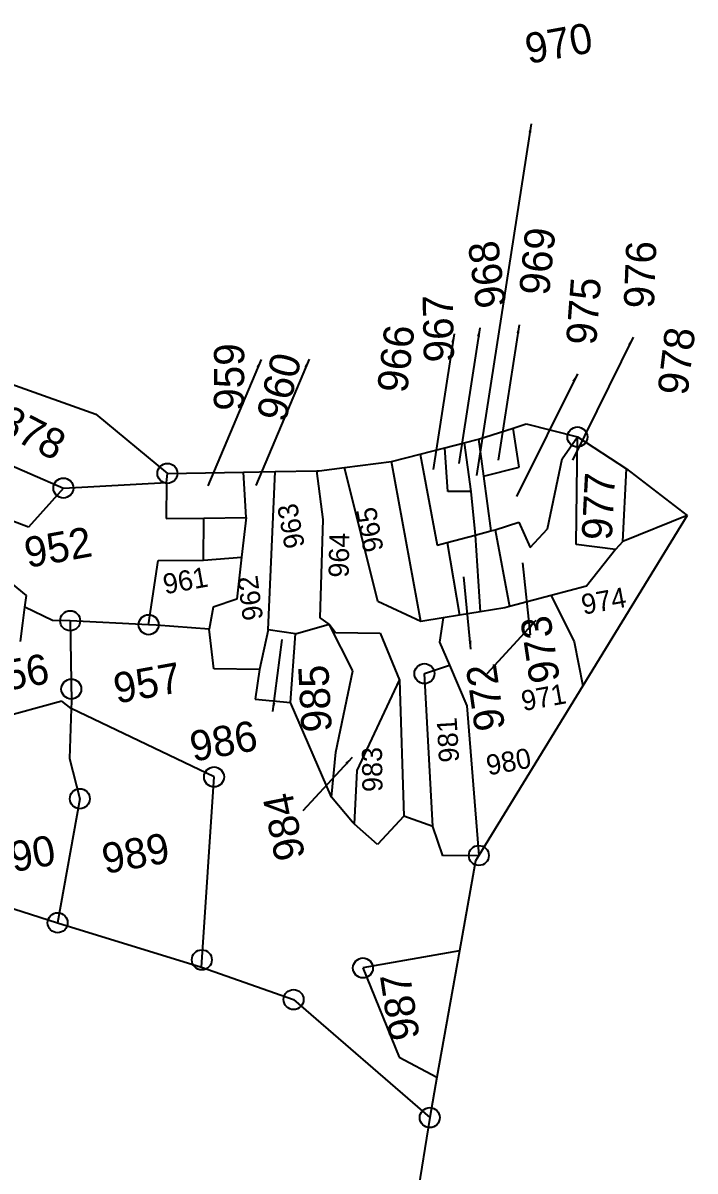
# Model space of a CAD drawing. Header units: metres. Extents: x 305262 to 307111, y 1940505 to 1944566.
# Drawn here: x 306750.6 to 306947.6, y 1941883.8 to 1942220.3 of the extents above; entities that cross this region are included whole.
import ezdxf

# ---------------------------------------------------------------- set-up
doc = ezdxf.new("R2010")
doc.units = ezdxf.units.M
doc.header["$MEASUREMENT"] = 0
for name, color, linetype in [('POLY_PARCEL', 6, 'Continuous'), ('TEXT_PARCEL', 7, 'Continuous'), ('V_BOUND_LINE', 7, 'Continuous')]:
    doc.layers.add(name, color=color, linetype=linetype)
doc.styles.get("Standard").update_dxf_attribs({"font": 'simplex.shx'})
doc.styles.add('TEXT_MAP', font='')
doc.styles.get('TEXT_MAP').set_extended_font_data('Kruti Dev 050')
doc.dimstyles.get("Standard").update_dxf_attribs({"dimtxt": 0.18, "dimasz": 0.18, "dimexe": 0.18, "dimexo": 0.0625, "dimgap": 0.09, "dimtad": 0, "dimtih": 1, "dimtoh": 1, "dimdec": 4, "dimzin": 0, "dimdsep": 46, "dimtxsty": 'Standard', "dimcen": 0.09, "dimadec": 0, "dimazin": 0, "dimtfac": 1, "dimtdec": 4, "dimtofl": 0, "dimtmove": 0, "dimatfit": 3, "dimfxl": 1, "dimtolj": 1, "dimtzin": 0, "dimarcsym": 0})

msp = doc.modelspace()

# ---------------------------------------------------------------- linework, layer by layer
for centre in [(306913.16, 1942098.91), (306792.99, 1942088.25), (306762.49, 1942083.95), (306764.48, 1942045.05), (306787.48, 1942043.89), (306868.32, 1942029.55), (306764.81, 1942025.04), (306806.65, 1941999.26), (306767.32, 1941992.89), (306884.26, 1941976.25), (306760.81, 1941956.53), (306803.07, 1941945.65), (306850.31, 1941943.27), (306829.97, 1941934.01), (306869.89, 1941899.41)]:
    msp.add_circle(centre, 2.93)
at = {"layer": 'POLY_PARCEL'}
for p, q in [((306724.64, 1942100.3), (306762.49, 1942083.95)), ((306896.13, 1942090.11), (306894.31, 1942101.49)), ((306879.93, 1942097.19), (306881.93, 1942082.94)), ((306884.15, 1942098.27), (306885.64, 1942087.38)), ((306908.72, 1942092.53), (306913.16, 1942098.91)), ((306912.78, 1942067.39), (306913.16, 1942098.91)), ((306867.1, 1942093.9), (306872.09, 1942067.19)), ((306875.15, 1942082.92), (306874.32, 1942095.75)), ((306854.66, 1942050.66), (306844.88, 1942089.95)), ((306867.31, 1942044.8), (306858.65, 1942091.74)), ((306885.64, 1942087.38), (306896.13, 1942090.11)), ((306904.43, 1942071.98), (306908.72, 1942092.53)), ((306926.44, 1942068.29), (306927.52, 1942089.56)), ((306792.67, 1942085.57), (306792.99, 1942088.25)), ((306816.09, 1942075.29), (306815.28, 1942088.62)), ((306822.51, 1942042.34), (306824.54, 1942088.77)), ((306838.62, 1942074.68), (306836.82, 1942088.98)), ((306885.64, 1942087.38), (306887.83, 1942071.41)), ((306762.49, 1942083.95), (306752.22, 1942072.46)), ((306762.49, 1942083.95), (306792.67, 1942085.57)), ((306792.67, 1942085.57), (306792.59, 1942075.01)), ((306881.93, 1942082.94), (306875.15, 1942082.92)), ((306881.93, 1942082.94), (306883.2, 1942070.17)), ((306752.22, 1942072.46), (306735.43, 1942078.89)), ((306945.37, 1942075.94), (306926.44, 1942068.29)), ((306792.59, 1942075.01), (306803.62, 1942075.14)), ((306803.61, 1942062.84), (306803.62, 1942075.14)), ((306803.62, 1942075.14), (306816.09, 1942075.29)), ((306816.09, 1942075.29), (306814.74, 1942063.68)), ((306837.75, 1942045.87), (306838.62, 1942074.68)), ((306889.05, 1942071.74), (306895.99, 1942073.94)), ((306895.99, 1942073.94), (306899.3, 1942066.47)), ((306874.99, 1942067.96), (306883.2, 1942070.17)), ((306883.2, 1942070.17), (306887.83, 1942071.41)), ((306883.2, 1942070.17), (306884.66, 1942047.67)), ((306887.83, 1942071.41), (306889.05, 1942071.74)), ((306889.05, 1942071.74), (306893.26, 1942049.23)), ((306899.3, 1942066.47), (306904.43, 1942071.98)), ((306872.09, 1942067.19), (306874.99, 1942067.96)), ((306874.99, 1942067.96), (306878.62, 1942046.67)), ((306924.37, 1942065.94), (306912.78, 1942067.39)), ((306924.37, 1942065.94), (306915.79, 1942055.18)), ((306926.44, 1942068.29), (306924.37, 1942065.94)), ((306787.48, 1942043.89), (306790.32, 1942062.73)), ((306790.32, 1942062.73), (306803.61, 1942062.84)), ((306803.61, 1942062.84), (306814.74, 1942063.68)), ((306814.74, 1942063.68), (306813.32, 1942051.42)), ((306751.68, 1942052.49), (306745.58, 1942057.39)), ((306751.24, 1942049.07), (306751.68, 1942052.49)), ((306905.45, 1942052.45), (306893.26, 1942049.23)), ((306915.79, 1942055.18), (306905.45, 1942052.45)), ((306905.45, 1942052.45), (306912.21, 1942038.9)), ((306750.64, 1942044.36), (306751.24, 1942049.07)), ((306759.27, 1942045.08), (306751.24, 1942049.07)), ((306806.35, 1942049), (306805.19, 1942042.58)), ((306813.32, 1942051.42), (306806.35, 1942049)), ((306867.31, 1942044.8), (306854.66, 1942050.66)), ((306893.26, 1942049.23), (306891.85, 1942048.86)), ((306840.4, 1942044.04), (306837.75, 1942045.87)), ((306873.77, 1942045.87), (306867.31, 1942044.8)), ((306873.77, 1942045.87), (306872.73, 1942038.82)), ((306878.62, 1942046.67), (306873.77, 1942045.87)), ((306884.66, 1942047.67), (306878.62, 1942046.67)), ((306891.85, 1942048.86), (306884.66, 1942047.67)), ((306749.96, 1942039), (306750.64, 1942044.36)), ((306764.48, 1942045.05), (306759.27, 1942045.08)), ((306787.48, 1942043.89), (306764.48, 1942045.05)), ((306764.48, 1942045.05), (306764.87, 1942021.25)), ((306789.64, 1942043.71), (306787.48, 1942043.89)), ((306805.19, 1942042.58), (306789.64, 1942043.71)), ((306806.6, 1942030.98), (306805.19, 1942042.58)), ((306822.51, 1942042.34), (306819.97, 1942030.79)), ((306830.51, 1942041.17), (306822.51, 1942042.34)), ((306830.51, 1942041.17), (306840.4, 1942044.04)), ((306847.35, 1942030.36), (306840.4, 1942044.04)), ((306840.4, 1942044.04), (306842.3, 1942041.62)), ((306829.07, 1942021.04), (306830.51, 1942041.17)), ((306842.3, 1942041.62), (306855.38, 1942041.37)), ((306855.38, 1942041.37), (306860.97, 1942027.6)), ((306912.21, 1942038.9), (306914.77, 1942026.02)), ((306872.73, 1942038.82), (306875.63, 1942032.06)), ((306819.97, 1942030.79), (306806.6, 1942030.98)), ((306819.97, 1942030.79), (306818.69, 1942022.1)), ((306842.35, 1942006.51), (306847.35, 1942030.36)), ((306868.32, 1942029.55), (306875.63, 1942032.06)), ((306870.83, 1941984.72), (306868.32, 1942029.55)), ((306875.63, 1942032.06), (306880.76, 1942020.1)), ((306848.64, 1942001.18), (306860.97, 1942027.6)), ((306860.97, 1942027.6), (306862.25, 1941987.78)), ((306818.69, 1942022.1), (306829.07, 1942021.04)), ((306762.04, 1942021.5), (306737.51, 1942014.74)), ((306764.8, 1942019.29), (306762.04, 1942021.5)), ((306764.8, 1942019.29), (306764.33, 1942004.67)), ((306764.87, 1942021.25), (306764.8, 1942019.29)), ((306806.65, 1941999.26), (306764.8, 1942019.29)), ((306841.04, 1941993.33), (306829.07, 1942021.04)), ((306880.76, 1942020.1), (306884.26, 1941976.25)), ((306841.04, 1941993.33), (306842.35, 1942006.51)), ((306764.33, 1942004.67), (306767.32, 1941992.89)), ((306802.93, 1941943.51), (306806.65, 1941999.26)), ((306847.84, 1941985.45), (306848.64, 1942001.18)), ((306767.32, 1941992.89), (306760.81, 1941956.53)), ((306847.23, 1941985.98), (306841.04, 1941993.33)), ((306847.84, 1941985.45), (306847.23, 1941985.98)), ((306854.59, 1941979.46), (306847.84, 1941985.45)), ((306862.25, 1941987.78), (306854.59, 1941979.46)), ((306870.83, 1941984.72), (306862.25, 1941987.78)), ((306873.7, 1941976.15), (306870.83, 1941984.72)), ((306884.26, 1941976.25), (306873.7, 1941976.15)), ((306736.83, 1941964.14), (306760.81, 1941956.53)), ((306760.81, 1941956.53), (306802.93, 1941943.51)), ((306878.59, 1941948.26), (306850.31, 1941943.27)), ((306802.93, 1941943.51), (306829.97, 1941934.01)), ((306850.31, 1941943.27), (306860.89, 1941917.12)), ((306829.97, 1941934.01), (306869.89, 1941899.41)), ((306860.89, 1941917.12), (306872, 1941911.26))]:
    msp.add_line(p, q, dxfattribs=at)
at = {"layer": 'V_BOUND_LINE'}
for p, q in [((306747.12, 1942114.45), (306772, 1942105.64)), ((306772, 1942105.64), (306792.99, 1942088.25)), ((306884.15, 1942098.27), (306894.31, 1942101.49)), ((306894.31, 1942101.49), (306898.18, 1942102.72)), ((306898.18, 1942102.72), (306913.16, 1942098.91)), ((306874.32, 1942095.75), (306879.93, 1942097.19)), ((306879.93, 1942097.19), (306884.15, 1942098.27)), ((306913.16, 1942098.91), (306927.52, 1942089.56)), ((306858.65, 1942091.74), (306867.1, 1942093.9)), ((306867.1, 1942093.9), (306874.32, 1942095.75)), ((306837.51, 1942088.99), (306844.88, 1942089.95)), ((306844.88, 1942089.95), (306858.65, 1942091.74)), ((306927.52, 1942089.56), (306945.37, 1942075.94)), ((306792.99, 1942088.25), (306815.28, 1942088.62)), ((306815.28, 1942088.62), (306824.54, 1942088.77)), ((306824.54, 1942088.77), (306836.82, 1942088.98)), ((306836.82, 1942088.98), (306837.51, 1942088.99)), ((306945.37, 1942075.94), (306914.77, 1942026.02)), ((306914.77, 1942026.02), (306884.26, 1941976.25)), ((306884.26, 1941976.25), (306883.3, 1941974.68)), ((306883.3, 1941974.68), (306878.59, 1941948.26)), ((306878.59, 1941948.26), (306872, 1941911.26)), ((306872, 1941911.26), (306869.89, 1941899.41)), ((306869.89, 1941899.41), (306850.48, 1941779.77))]:
    msp.add_line(p, q, dxfattribs=at)

# ---------------------------------------------------------------- texts
at = {"layer": 'TEXT_PARCEL', "style": 'TEXT_MAP'}
for s, height, rotation, p in [('970', 8.851, 10.2872, (306898.74, 1942208.23)), ('969', 8.851, 84.323, (306904.83, 1942140.16)), ('968', 8.851, 97.2706, (306892.33, 1942137.27)), ('976', 8.851, 87.7433, (306935.57, 1942136.45)), ('975', 8.851, 85.6489, (306918.63, 1942125.63)), ('967', 8.851, 91.1858, (306877.02, 1942120.87)), ('966', 8.851, 83.3398, (306863.21, 1942111.55)), ('978', 8.851, 83.1644, (306945.4, 1942110.85)), ('959', 8.851, 89.7829, (306815.44, 1942106.59)), ('960', 8.851, 75.8164, (306827.57, 1942102.92)), ('878', 8.851, 332.9083, (306742.51, 1942100.78)), ('977', 8.851, 87.0308, (306923.22, 1942068.48)), ('963', 5.901, 100.2872, (306833.28, 1942066.83)), ('965', 5.901, 100.2872, (306856.38, 1942065.77)), ('952', 8.851, 10.2872, (306751.98, 1942060.51)), ('964', 5.901, 88.9634, (306846.11, 1942057.65)), ('961', 5.901, 10.2872, (306792.28, 1942052.78)), ('962', 5.901, 97.4212, (306821.04, 1942045.52)), ('974', 5.901, 10.2872, (306914.9, 1942046.8)), ('973', 8.851, 98.495, (306908.06, 1942027.48)), ('956', 8.851, 10.2872, (306739.42, 1942023.33)), ('957', 8.851, 10.2872, (306778.11, 1942020.75)), ('972', 8.851, 98.1635, (306891.99, 1942013.41)), ('985', 8.851, 93.1535, (306841.2, 1942012.61)), ('971', 5.901, 10.2872, (306897.29, 1942018.55)), ('986', 8.851, 10.2872, (306800.49, 1942003.71)), ('981', 5.901, 93.436, (306878.53, 1942003.69)), ('983', 5.901, 90.8134, (306856.05, 1941994.9)), ('980', 5.901, 10.2872, (306887.03, 1941999.7)), ('984', 8.851, 101.3694, (306833.41, 1941975.76)), ('990', 8.851, 10.2872, (306741.28, 1941970.15)), ('989', 8.851, 10.2872, (306774.71, 1941970.81)), ('987', 8.851, 98.6951, (306866.98, 1941922.8))]:
    msp.add_text(s, height=height, rotation=rotation, dxfattribs=at).set_placement(p)

# ---------------------------------------------------------------- leaders
for points in [[(306899.62, 1942190.66), (306883.63, 1942087.6)], [(306884.54, 1942130.88), (306878.38, 1942091.18)], [(306896.11, 1942131.82), (306889.94, 1942092.11)], [(306877, 1942129.1), (306870.84, 1942089.4)], [(306929.49, 1942128.15), (306911.7, 1942092.13)], [(306820.44, 1942121.64), (306804.84, 1942084.61)], [(306834.49, 1942121.71), (306818.9, 1942084.68)], [(306913.14, 1942117.45), (306895.35, 1942081.42)], [(306899.45, 1942040.9), (306897.15, 1942062.06)], [(306881.97, 1942036.72), (306879.86, 1942057.9)], [(306901, 1942045.15), (306886.6, 1942029.48)], [(306823.88, 1942018.47), (306826.64, 1942039.52)], [(306847.11, 1942005.01), (306832.71, 1941989.33)]]:
    msp.add_leader(points, dimstyle='Standard', override={"dimtxt": 2.5, "dimasz": 2.5, "dimexe": 1.25, "dimexo": 0.625, "dimgap": 0.625, "dimtad": 1, "dimtih": 0, "dimtoh": 0, "dimzin": 8, "dimcen": 2.5, "dimtofl": 1})

doc.saveas('drawing.dxf')
